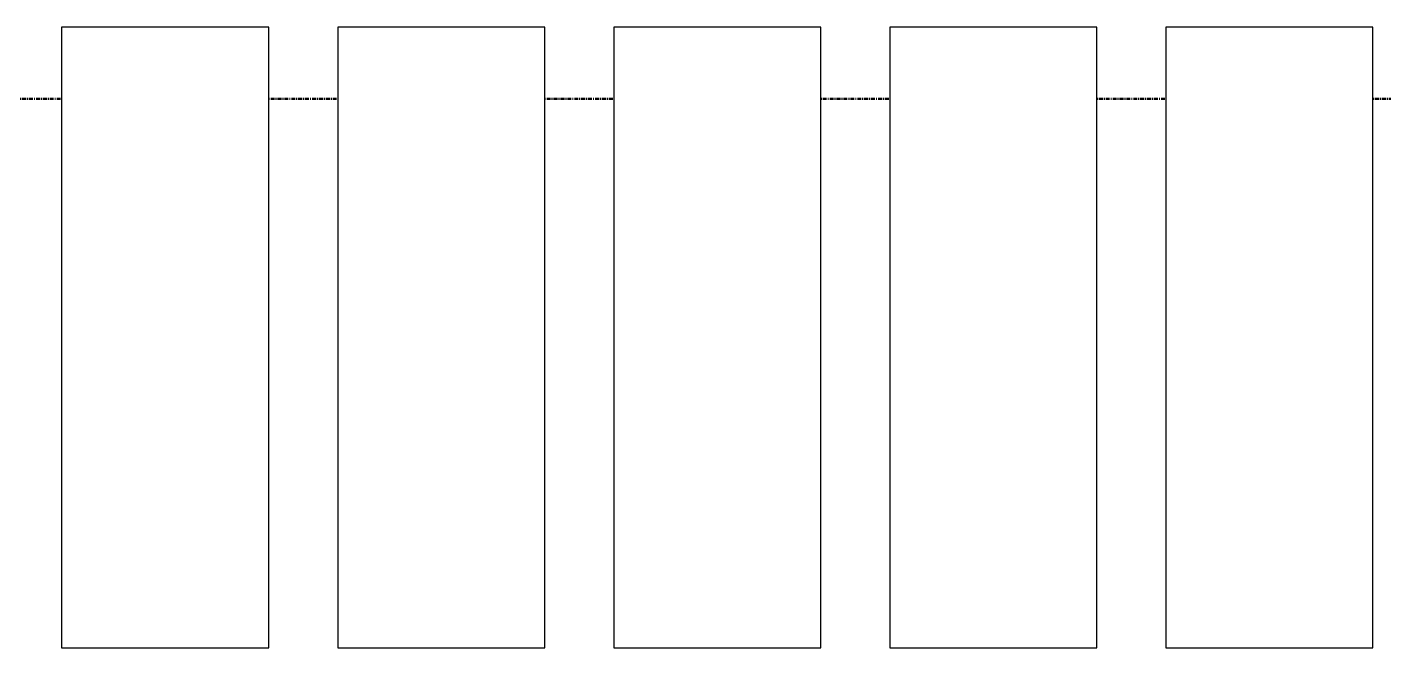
# Model space of a CAD drawing. Header units: millimetres. Extents: x -726012 to -647389, y -20772 to 18805.
# Drawn here: x -682374 to -680408, y 4344 to 5244 of the extents above; entities that cross this region are included whole.
import ezdxf
from ezdxf.xclip import XClip

# ---------------------------------------------------------------- set-up
doc = ezdxf.new("R2010")
doc.units = ezdxf.units.MM
doc.header["$XCLIPFRAME"] = 0
doc.linetypes.add('DPA_Grid _ Level 100', pattern=[10, 5.5, -1.6, 1.3, -1.6])
doc.layers.add('000 - WIPEOUT', color=250, linetype='Continuous')
doc.layers.add('A11_ALU.SOLID SHEET', color=2, linetype='Continuous')
doc.layers.add('G-ANNO-SECL', color=3, linetype='Continuous', lineweight=9)

# ---------------------------------------------------------------- blocks, each defined once
blk = doc.blocks.new('*U1255')
at = {"color": 3}
for points in [[(-450, 5550), (450, 5550), (450, 5250), (-450, 5250)], [(-450, 5150), (450, 5150), (450, 4850), (-450, 4850)], [(-450, 4750), (450, 4750), (450, 4450), (-450, 4450)], [(-450, 4350), (450, 4350), (450, 4050), (-450, 4050)], [(-450, 3950), (450, 3950), (450, 3650), (-450, 3650)]]:
    blk.add_wipeout(points, dxfattribs=at).dxf.layer = '000 - WIPEOUT'
at = {"layer": 'A11_ALU.SOLID SHEET', "color": 0, "linetype": 'ByBlock'}
for points in [[(-450, 5250), (450, 5250), (450, 5550), (-450, 5550)], [(-450, 4850), (450, 4850), (450, 5150), (-450, 5150)], [(-450, 4450), (450, 4450), (450, 4750), (-450, 4750)], [(-450, 4050), (450, 4050), (450, 4350), (-450, 4350)], [(-450, 3650), (450, 3650), (450, 3950), (-450, 3950)]]:
    blk.add_lwpolyline(points, close=True, dxfattribs=at)
blk = doc.blocks.new('*U1287')
at = {"layer": 'A11_ALU.SOLID SHEET', "color": 0, "linetype": 'ByBlock', "rotation": 90}
blk.add_blockref('*U1255', (67908.5, 1215), dxfattribs=at)

msp = doc.modelspace()

# ---------------------------------------------------------------- linework, layer by layer
at = {"layer": 'G-ANNO-SECL', "linetype": 'DPA_Grid _ Level 100', "lineweight": 50}
msp.add_line((-724201, 5139.9), (-670136, 5139.9), dxfattribs=at)

# ---------------------------------------------------------------- next in the draw order: block references
at = {"layer": 'A11_ALU.SOLID SHEET'}
ref = msp.add_blockref('*U1287', (-744682.4, 3579), dxfattribs=at)
XClip(ref).set_block_clipping_path([(22516.8245944298, -23612.0000696909), (92487.8891097467, 7199.9972603897)])

doc.saveas('drawing.dxf')
